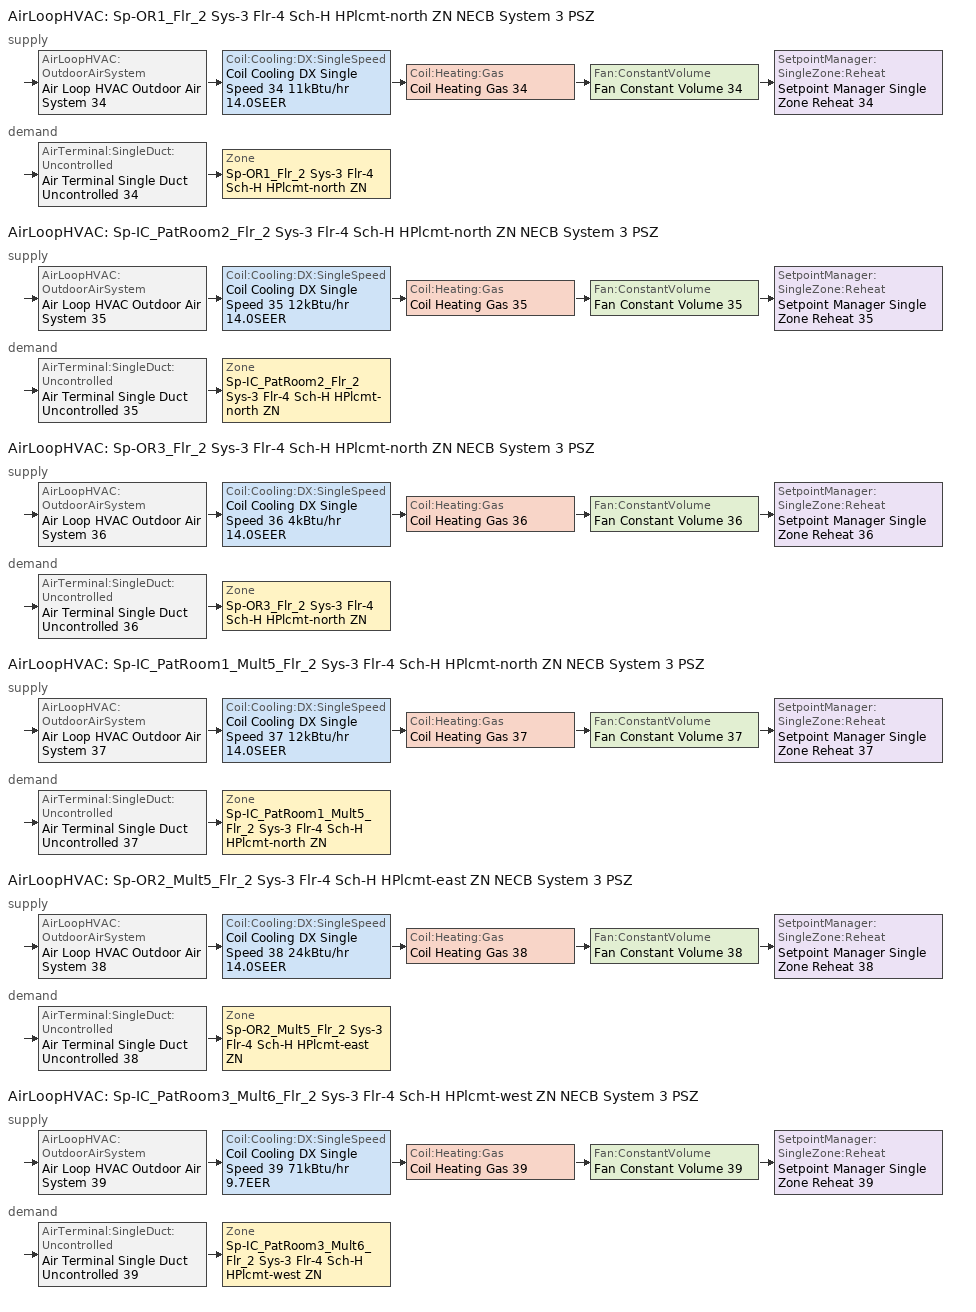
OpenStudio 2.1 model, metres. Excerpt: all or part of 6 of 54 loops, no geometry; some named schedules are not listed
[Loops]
AirLoopHVAC 'Sp-OR1_Flr_2 Sys-3 Flr-4 Sch-H HPlcmt-north ZN NECB System 3 PSZ'
 supply: AirLoopHVAC:OutdoorAirSystem 'Air Loop HVAC Outdoor Air System 34' > Coil:Cooling:DX:SingleSpeed 'Coil Cooling DX Single Speed 34 11kBtu/hr 14.0SEER' > Coil:Heating:Gas 'Coil Heating Gas 34' > Fan:ConstantVolume 'Fan Constant Volume 34' > SetpointManager:SingleZone:Reheat 'Setpoint Manager Single Zone Reheat 34'
 demand: AirTerminal:SingleDuct:Uncontrolled 'Air Terminal Single Duct Uncontrolled 34' > Zone 'Sp-OR1_Flr_2 Sys-3 Flr-4 Sch-H HPlcmt-north ZN'
AirLoopHVAC 'Sp-IC_PatRoom2_Flr_2 Sys-3 Flr-4 Sch-H HPlcmt-north ZN NECB System 3 PSZ'
 supply: AirLoopHVAC:OutdoorAirSystem 'Air Loop HVAC Outdoor Air System 35' > Coil:Cooling:DX:SingleSpeed 'Coil Cooling DX Single Speed 35 12kBtu/hr 14.0SEER' > Coil:Heating:Gas 'Coil Heating Gas 35' > Fan:ConstantVolume 'Fan Constant Volume 35' > SetpointManager:SingleZone:Reheat 'Setpoint Manager Single Zone Reheat 35'
 demand: AirTerminal:SingleDuct:Uncontrolled 'Air Terminal Single Duct Uncontrolled 35' > Zone 'Sp-IC_PatRoom2_Flr_2 Sys-3 Flr-4 Sch-H HPlcmt-north ZN'
AirLoopHVAC 'Sp-OR3_Flr_2 Sys-3 Flr-4 Sch-H HPlcmt-north ZN NECB System 3 PSZ'
 supply: AirLoopHVAC:OutdoorAirSystem 'Air Loop HVAC Outdoor Air System 36' > Coil:Cooling:DX:SingleSpeed 'Coil Cooling DX Single Speed 36 4kBtu/hr 14.0SEER' > Coil:Heating:Gas 'Coil Heating Gas 36' > Fan:ConstantVolume 'Fan Constant Volume 36' > SetpointManager:SingleZone:Reheat 'Setpoint Manager Single Zone Reheat 36'
 demand: AirTerminal:SingleDuct:Uncontrolled 'Air Terminal Single Duct Uncontrolled 36' > Zone 'Sp-OR3_Flr_2 Sys-3 Flr-4 Sch-H HPlcmt-north ZN'
AirLoopHVAC 'Sp-IC_PatRoom1_Mult5_Flr_2 Sys-3 Flr-4 Sch-H HPlcmt-north ZN NECB System 3 PSZ'
 supply: AirLoopHVAC:OutdoorAirSystem 'Air Loop HVAC Outdoor Air System 37' > Coil:Cooling:DX:SingleSpeed 'Coil Cooling DX Single Speed 37 12kBtu/hr 14.0SEER' > Coil:Heating:Gas 'Coil Heating Gas 37' > Fan:ConstantVolume 'Fan Constant Volume 37' > SetpointManager:SingleZone:Reheat 'Setpoint Manager Single Zone Reheat 37'
 demand: AirTerminal:SingleDuct:Uncontrolled 'Air Terminal Single Duct Uncontrolled 37' > Zone 'Sp-IC_PatRoom1_Mult5_Flr_2 Sys-3 Flr-4 Sch-H HPlcmt-north ZN'
AirLoopHVAC 'Sp-OR2_Mult5_Flr_2 Sys-3 Flr-4 Sch-H HPlcmt-east ZN NECB System 3 PSZ'
 supply: AirLoopHVAC:OutdoorAirSystem 'Air Loop HVAC Outdoor Air System 38' > Coil:Cooling:DX:SingleSpeed 'Coil Cooling DX Single Speed 38 24kBtu/hr 14.0SEER' > Coil:Heating:Gas 'Coil Heating Gas 38' > Fan:ConstantVolume 'Fan Constant Volume 38' > SetpointManager:SingleZone:Reheat 'Setpoint Manager Single Zone Reheat 38'
 demand: AirTerminal:SingleDuct:Uncontrolled 'Air Terminal Single Duct Uncontrolled 38' > Zone 'Sp-OR2_Mult5_Flr_2 Sys-3 Flr-4 Sch-H HPlcmt-east ZN'
AirLoopHVAC 'Sp-IC_PatRoom3_Mult6_Flr_2 Sys-3 Flr-4 Sch-H HPlcmt-west ZN NECB System 3 PSZ'
 supply: AirLoopHVAC:OutdoorAirSystem 'Air Loop HVAC Outdoor Air System 39' > Coil:Cooling:DX:SingleSpeed 'Coil Cooling DX Single Speed 39 71kBtu/hr 9.7EER' > Coil:Heating:Gas 'Coil Heating Gas 39' > Fan:ConstantVolume 'Fan Constant Volume 39' > SetpointManager:SingleZone:Reheat 'Setpoint Manager Single Zone Reheat 39'
 demand: AirTerminal:SingleDuct:Uncontrolled 'Air Terminal Single Duct Uncontrolled 39' > Zone 'Sp-IC_PatRoom3_Mult6_Flr_2 Sys-3 Flr-4 Sch-H HPlcmt-west ZN'
[Sizing:Zone] Zone Cooling Design Supply Air Temperature Input Method=SupplyAirTemperature; Zone Cooling Design Supply Air Temperature {C}=13; Zone Cooling Design Supply Air Temperature Difference {deltaC}=11.11; Zone Heating Design Supply Air Temperature Input Method=SupplyAirTemperature; Zone Heating Design Supply Air Temperature {C}=43; Zone Heating Design Supply Air Temperature Difference {deltaC}=11.11; Zone Cooling Design Supply Air Humidity Ratio {kg-H2O/kg-air}=0.0085; Zone Heating Design Supply Air Humidity Ratio {kg-H2O/kg-air}=0.008; Zone Heating Sizing Factor=1.3; Zone Cooling Sizing Factor=1.1; Cooling Design Air Flow Method=DesignDay; Heating Design Air Flow Method=DesignDay; Account for Dedicated Outdoor Air System=No; Dedicated Outdoor Air System Control Strategy=NeutralSupplyAir; Dedicated Outdoor Air Low Setpoint Temperature for Design {C}=autosize; Dedicated Outdoor Air High Setpoint Temperature for Design {C}=autosize
Sp-OR1_Flr_2 Sys-3 Flr-4 Sch-H HPlcmt-north ZN; Sp-IC_PatRoom2_Flr_2 Sys-3 Flr-4 Sch-H HPlcmt-north ZN; Sp-OR3_Flr_2 Sys-3 Flr-4 Sch-H HPlcmt-north ZN; Sp-IC_PatRoom1_Mult5_Flr_2 Sys-3 Flr-4 Sch-H HPlcmt-north ZN; Sp-OR2_Mult5_Flr_2 Sys-3 Flr-4 Sch-H HPlcmt-east ZN; Sp-IC_PatRoom3_Mult6_Flr_2 Sys-3 Flr-4 Sch-H HPlcmt-west ZN
[Zone equipment]
Sp-OR1_Flr_2 Sys-3 Flr-4 Sch-H HPlcmt-north ZN: Air Terminal Single Duct Uncontrolled 34, Zone HVAC Baseboard Convective Water 34
Sp-IC_PatRoom2_Flr_2 Sys-3 Flr-4 Sch-H HPlcmt-north ZN: Air Terminal Single Duct Uncontrolled 35, Zone HVAC Baseboard Convective Water 35
Sp-OR3_Flr_2 Sys-3 Flr-4 Sch-H HPlcmt-north ZN: Air Terminal Single Duct Uncontrolled 36, Zone HVAC Baseboard Convective Water 36
Sp-IC_PatRoom1_Mult5_Flr_2 Sys-3 Flr-4 Sch-H HPlcmt-north ZN: Air Terminal Single Duct Uncontrolled 37, Zone HVAC Baseboard Convective Water 37
Sp-OR2_Mult5_Flr_2 Sys-3 Flr-4 Sch-H HPlcmt-east ZN: Air Terminal Single Duct Uncontrolled 38, Zone HVAC Baseboard Convective Water 38
Sp-IC_PatRoom3_Mult6_Flr_2 Sys-3 Flr-4 Sch-H HPlcmt-west ZN: Air Terminal Single Duct Uncontrolled 39, Zone HVAC Baseboard Convective Water 39
[AirLoopHVAC] Design Supply Air Flow Rate {m3/s}=AutoSize
Name | Availability Schedule | Availability Manager
Sp-OR1_Flr_2 Sys-3 Flr-4 Sch-H HPlcmt-north ZN NECB System 3 PSZ; Sp-IC_PatRoom2_Flr_2 Sys-3 Flr-4 Sch-H HPlcmt-north ZN NECB System 3 PSZ; Sp-OR3_Flr_2 Sys-3 Flr-4 Sch-H HPlcmt-north ZN NECB System 3 PSZ; Sp-IC_PatRoom1_Mult5_Flr_2 Sys-3 Flr-4 Sch-H HPlcmt-north ZN NECB System 3 PSZ | Always On Discrete
Sp-OR2_Mult5_Flr_2 Sys-3 Flr-4 Sch-H HPlcmt-east ZN NECB System 3 PSZ | Sp-OR2_Mult5_Flr_2 Sys-3 Flr-4 Sch-H HPlcmt-east ZN NECB System 3 PSZ Occ Sch | Availability Manager Night Cycle 22
Sp-IC_PatRoom3_Mult6_Flr_2 Sys-3 Flr-4 Sch-H HPlcmt-west ZN NECB System 3 PSZ | Sp-IC_PatRoom3_Mult6_Flr_2 Sys-3 Flr-4 Sch-H HPlcmt-west ZN NECB System 3 PSZ Occ Sch | Availability Manager Night Cycle 15
[Sizing:System] Type of Load to Size On=Sensible; Design Outdoor Air Flow Rate {m3/s}=Autosize; Minimum System Air Flow Ratio=1; Preheat Design Temperature {C}=7; Preheat Design Humidity Ratio {kg-H2O/kg-Air}=0.008; Precool Design Temperature {C}=13; Precool Design Humidity Ratio {kg-H2O/kg-Air}=0.008; Central Cooling Design Supply Air Temperature {C}=13; Central Heating Design Supply Air Temperature {C}=43; Sizing Option=NonCoincident; 100% Outdoor Air in Cooling=No; 100% Outdoor Air in Heating=No; Central Cooling Design Supply Air Humidity Ratio {kg-H2O/kg-Air}=0.0085; Central Heating Design Supply Air Humidity Ratio {kg-H2O/kg-Air}=0.008; Cooling Design Air Flow Method=DesignDay; Cooling Design Air Flow Rate {m3/s}=0; Heating Design Air Flow Method=DesignDay; Heating Design Air Flow Rate {m3/s}=0; System Outdoor Air Method=ZoneSum; Zone Maximum Outdoor Air Fraction=1; Cooling Supply Air Flow Rate Per Floor Area {m3/s-m2}=0.00996765; Cooling Fraction of Autosized Cooling Supply Air Flow Rate=1; Cooling Supply Air Flow Rate Per Unit Cooling Capacity {m3/s-W}=3.94755e-05; Heating Supply Air Flow Rate Per Floor Area {m3/s-m2}=0.00996765; Heating Fraction of Autosized Heating Supply Air Flow Rate=1; Heating Fraction of Autosized Cooling Supply Air Flow Rate=1; Heating Supply Air Flow Rate Per Unit Heating Capacity {m3/s-W}=3.15882e-05; Cooling Design Capacity Method=CoolingDesignCapacity; Cooling Design Capacity {W}=autosize; Cooling Design Capacity Per Floor Area {W/m2}=234.7; Fraction of Autosized Cooling Design Capacity=1; Heating Design Capacity Method=HeatingDesignCapacity; Heating Design Capacity {W}=autosize; Heating Design Capacity Per Floor Area {W/m2}=157; Fraction of Autosized Heating Design Capacity=1; Central Cooling Capacity Control Method=OnOff
Sp-OR1_Flr_2 Sys-3 Flr-4 Sch-H HPlcmt-north ZN NECB System 3 PSZ; Sp-IC_PatRoom2_Flr_2 Sys-3 Flr-4 Sch-H HPlcmt-north ZN NECB System 3 PSZ; Sp-OR3_Flr_2 Sys-3 Flr-4 Sch-H HPlcmt-north ZN NECB System 3 PSZ; Sp-IC_PatRoom1_Mult5_Flr_2 Sys-3 Flr-4 Sch-H HPlcmt-north ZN NECB System 3 PSZ; Sp-OR2_Mult5_Flr_2 Sys-3 Flr-4 Sch-H HPlcmt-east ZN NECB System 3 PSZ; Sp-IC_PatRoom3_Mult6_Flr_2 Sys-3 Flr-4 Sch-H HPlcmt-west ZN NECB System 3 PSZ
[Fan:ConstantVolume] Availability Schedule=Always On Discrete; Fan Efficiency=0.39975; Pressure Rise {Pa}=640; Maximum Flow Rate {m3/s}=AutoSize; Motor Efficiency=0.615
Fan Constant Volume 34; Fan Constant Volume 35; Fan Constant Volume 36; Fan Constant Volume 37; Fan Constant Volume 38; Fan Constant Volume 39
[Coil:Heating:Gas] Availability Schedule=Always On Discrete; Gas Burner Efficiency=0.8; Nominal Capacity {W}=AutoSize; Parasitic Electric Load {W}=0; Parasitic Gas Load {W}=0
Coil Heating Gas 34; Coil Heating Gas 35; Coil Heating Gas 36; Coil Heating Gas 37; Coil Heating Gas 38; Coil Heating Gas 39
[Coil:Cooling:DX:SingleSpeed] Availability Schedule=Always On Discrete; Rated Total Cooling Capacity {W}=autosize; Rated Sensible Heat Ratio=autosize; Rated Air Flow Rate {m3/s}=autosize; Rated Evaporator Fan Power Per Volume Flow Rate {W/(m3/s)}=773.3; Condenser Type=AirCooled; Evaporative Condenser Effectiveness=0; Evaporative Condenser Air Flow Rate {m3/s}=Autosize; Evaporative Condenser Pump Rated Power Consumption {W}=Autosize; Crankcase Heater Capacity {W}=0; Maximum Outdoor Dry-Bulb Temperature for Crankcase Heater Operation {C}=0; Basin Heater Capacity {W/K}=0; Basin Heater Setpoint Temperature {C}=10
Name | Rated COP {W/W} | Total Cooling Capacity Function of Temperature Curve | Total Cooling Capacity Function of Flow Fraction Curve | Energy Input Ratio Function of Temperature Curve | Energy Input Ratio Function of Flow Fraction Curve | Part Load Fraction Correlation Curve
Coil Cooling DX Single Speed 34 11kBtu/hr 14.0SEER | 3.8248 | DXCOOL-NECB2011-REF-CAPFT 27 | DXCOOL-NECB2011-REF-CAPFFLOW 27 | DXCOOL-NECB2011-REF-COOLEIRFT 27 | DXCOOL-NECB2011-REF-COOLEIRFFLOW 27 | DXCOOL-NECB2011-REF-COOLPLFFPLR 27
Coil Cooling DX Single Speed 35 12kBtu/hr 14.0SEER | 3.8248 | DXCOOL-NECB2011-REF-CAPFT 28 | DXCOOL-NECB2011-REF-CAPFFLOW 28 | DXCOOL-NECB2011-REF-COOLEIRFT 28 | DXCOOL-NECB2011-REF-COOLEIRFFLOW 28 | DXCOOL-NECB2011-REF-COOLPLFFPLR 28
Coil Cooling DX Single Speed 36 4kBtu/hr 14.0SEER | 3.8248 | DXCOOL-NECB2011-REF-CAPFT 29 | DXCOOL-NECB2011-REF-CAPFFLOW 29 | DXCOOL-NECB2011-REF-COOLEIRFT 29 | DXCOOL-NECB2011-REF-COOLEIRFFLOW 29 | DXCOOL-NECB2011-REF-COOLPLFFPLR 29
Coil Cooling DX Single Speed 37 12kBtu/hr 14.0SEER | 3.8248 | DXCOOL-NECB2011-REF-CAPFT 30 | DXCOOL-NECB2011-REF-CAPFFLOW 30 | DXCOOL-NECB2011-REF-COOLEIRFT 30 | DXCOOL-NECB2011-REF-COOLEIRFFLOW 30 | DXCOOL-NECB2011-REF-COOLPLFFPLR 30
Coil Cooling DX Single Speed 38 24kBtu/hr 14.0SEER | 3.8248 | DXCOOL-NECB2011-REF-CAPFT 31 | DXCOOL-NECB2011-REF-CAPFFLOW 31 | DXCOOL-NECB2011-REF-COOLEIRFT 31 | DXCOOL-NECB2011-REF-COOLEIRFFLOW 31 | DXCOOL-NECB2011-REF-COOLPLFFPLR 31
Coil Cooling DX Single Speed 39 71kBtu/hr 9.7EER | 3.33286 | DXCOOL-NECB2011-REF-CAPFT 32 | DXCOOL-NECB2011-REF-CAPFFLOW 32 | DXCOOL-NECB2011-REF-COOLEIRFT 32 | DXCOOL-NECB2011-REF-COOLEIRFFLOW 32 | DXCOOL-NECB2011-REF-COOLPLFFPLR 32
[Controller:OutdoorAir] Minimum Outdoor Air Flow Rate {m3/s}=0; Maximum Outdoor Air Flow Rate {m3/s}=Autosize; Economizer Control Action Type=ModulateFlow; Lockout Type=NoLockout; Minimum Limit Type=FixedMinimum; High Humidity Control=No; Heat Recovery Bypass Control Type=BypassWhenWithinEconomizerLimits
Name | Economizer Control Type | Economizer Maximum Limit Dry-Bulb Temperature {C} | Economizer Maximum Limit Enthalpy {J/kg} | Economizer Minimum Limit Dry-Bulb Temperature {C} | Minimum Outdoor Air Schedule | Controller Mechanical Ventilation
Controller Outdoor Air 34 | NoEconomizer | 28 | 64000 | -100 | Always On Discrete | Controller Mechanical Ventilation 34
Controller Outdoor Air 35 | NoEconomizer | 28 | 64000 | -100 | Always On Discrete | Controller Mechanical Ventilation 35
Controller Outdoor Air 36 | NoEconomizer | 28 | 64000 | -100 | Always On Discrete | Controller Mechanical Ventilation 36
Controller Outdoor Air 37 | NoEconomizer | 28 | 64000 | -100 | Always On Discrete | Controller Mechanical Ventilation 37
Controller Outdoor Air 38 | NoEconomizer | 28 | 64000 | -100 | Sp-OR2_Mult5_Flr_2 Sys-3 Flr-4 Sch-H HPlcmt-east ZN NECB System 3 PSZ Occ Sch | Controller Mechanical Ventilation 38
Controller Outdoor Air 39 | DifferentialEnthalpy |  |  |  | Sp-IC_PatRoom3_Mult6_Flr_2 Sys-3 Flr-4 Sch-H HPlcmt-west ZN NECB System 3 PSZ Occ Sch | Controller Mechanical Ventilation 39
[Controller:MechanicalVentilation] Availability Schedule=Always On Discrete; System Outdoor Air Method=ZoneSum
Controller Mechanical Ventilation 34; Controller Mechanical Ventilation 35; Controller Mechanical Ventilation 36; Controller Mechanical Ventilation 37; Controller Mechanical Ventilation 38; Controller Mechanical Ventilation 39
[AirLoopHVAC:OutdoorAirSystem]
Name | Controller
Air Loop HVAC Outdoor Air System 34 | Controller Outdoor Air 34
Air Loop HVAC Outdoor Air System 35 | Controller Outdoor Air 35
Air Loop HVAC Outdoor Air System 36 | Controller Outdoor Air 36
Air Loop HVAC Outdoor Air System 37 | Controller Outdoor Air 37
Air Loop HVAC Outdoor Air System 38 | Controller Outdoor Air 38
Air Loop HVAC Outdoor Air System 39 | Controller Outdoor Air 39
[SetpointManager:SingleZone:Reheat] Minimum Supply Air Temperature {C}=13; Maximum Supply Air Temperature {C}=43
Name | Control Zone
Setpoint Manager Single Zone Reheat 34 | Sp-OR1_Flr_2 Sys-3 Flr-4 Sch-H HPlcmt-north ZN
Setpoint Manager Single Zone Reheat 35 | Sp-IC_PatRoom2_Flr_2 Sys-3 Flr-4 Sch-H HPlcmt-north ZN
Setpoint Manager Single Zone Reheat 36 | Sp-OR3_Flr_2 Sys-3 Flr-4 Sch-H HPlcmt-north ZN
Setpoint Manager Single Zone Reheat 37 | Sp-IC_PatRoom1_Mult5_Flr_2 Sys-3 Flr-4 Sch-H HPlcmt-north ZN
Setpoint Manager Single Zone Reheat 38 | Sp-OR2_Mult5_Flr_2 Sys-3 Flr-4 Sch-H HPlcmt-east ZN
Setpoint Manager Single Zone Reheat 39 | Sp-IC_PatRoom3_Mult6_Flr_2 Sys-3 Flr-4 Sch-H HPlcmt-west ZN
[AirTerminal:SingleDuct:Uncontrolled] Availability Schedule=Always On Discrete; Maximum Air Flow Rate {m3/s}=AutoSize
Air Terminal Single Duct Uncontrolled 34; Air Terminal Single Duct Uncontrolled 35; Air Terminal Single Duct Uncontrolled 36; Air Terminal Single Duct Uncontrolled 37; Air Terminal Single Duct Uncontrolled 38; Air Terminal Single Duct Uncontrolled 39
[AvailabilityManager:NightCycle] Control Type=CycleOnAny; Thermostat Tolerance {deltaC}=1; Cycling Run Time {s}=3600
Availability Manager Night Cycle 15; Availability Manager Night Cycle 22
[Schedule:Ruleset]
Name | Default Day Schedule | Summer Design Day Schedule | Winter Design Day Schedule
Sp-IC_PatRoom3_Mult6_Flr_2 Sys-3 Flr-4 Sch-H HPlcmt-west ZN NECB System 3 PSZ Occ Sch | Sp-IC_PatRoom3_Mult6_Flr_2 Sys-3 Flr-4 Sch-H HPlcmt-west ZN NECB System 3 PSZ Occ Sch Default | Sp-IC_PatRoom3_Mult6_Flr_2 Sys-3 Flr-4 Sch-H HPlcmt-west ZN NECB System 3 PSZ Occ Sch Summer Design Day | Sp-IC_PatRoom3_Mult6_Flr_2 Sys-3 Flr-4 Sch-H HPlcmt-west ZN NECB System 3 PSZ Occ Sch Winter Design Day
Sp-OR2_Mult5_Flr_2 Sys-3 Flr-4 Sch-H HPlcmt-east ZN NECB System 3 PSZ Occ Sch | Sp-OR2_Mult5_Flr_2 Sys-3 Flr-4 Sch-H HPlcmt-east ZN NECB System 3 PSZ Occ Sch Default | Sp-OR2_Mult5_Flr_2 Sys-3 Flr-4 Sch-H HPlcmt-east ZN NECB System 3 PSZ Occ Sch Summer Design Day | Sp-OR2_Mult5_Flr_2 Sys-3 Flr-4 Sch-H HPlcmt-east ZN NECB System 3 PSZ Occ Sch Winter Design Day
[Schedule:Day]
Sp-IC_PatRoom3_Mult6_Flr_2 Sys-3 Flr-4 Sch-H HPlcmt-west ZN NECB System 3 PSZ Occ Sch Default; Sp-IC_PatRoom3_Mult6_Flr_2 Sys-3 Flr-4 Sch-H HPlcmt-west ZN NECB System 3 PSZ Occ Sch Winter Design Day; Sp-IC_PatRoom3_Mult6_Flr_2 Sys-3 Flr-4 Sch-H HPlcmt-west ZN NECB System 3 PSZ Occ Sch Summer Design Day; Sp-OR2_Mult5_Flr_2 Sys-3 Flr-4 Sch-H HPlcmt-east ZN NECB System 3 PSZ Occ Sch Default; Sp-OR2_Mult5_Flr_2 Sys-3 Flr-4 Sch-H HPlcmt-east ZN NECB System 3 PSZ Occ Sch Winter Design Day; Sp-OR2_Mult5_Flr_2 Sys-3 Flr-4 Sch-H HPlcmt-east ZN NECB System 3 PSZ Occ Sch Summer Design Day: 24, 0, 1
[Schedule:Rule] Schedule Ruleset=Sp-OR2_Mult5_Flr_2 Sys-3 Flr-4 Sch-H HPlcmt-east ZN NECB System 3 PSZ Occ Sch; Date Specification Type=DateRange; Start Month=1; Start Day=1; End Month=12
Sp-OR2_Mult5_Flr_2 Sys-3 Flr-4 Sch-H HPlcmt-east ZN NECB System 3 PSZ Occ Sch Monday Rule: Rule Order=6; Day Schedule=Sp-OR2_Mult5_Flr_2 Sys-3 Flr-4 Sch-H HPlcmt-east ZN NECB System 3 PSZ Occ Sch Monday; Apply Monday=Yes; End Day=25
Sp-OR2_Mult5_Flr_2 Sys-3 Flr-4 Sch-H HPlcmt-east ZN NECB System 3 PSZ Occ Sch Tuesday Rule: Rule Order=5; Day Schedule=Sp-OR2_Mult5_Flr_2 Sys-3 Flr-4 Sch-H HPlcmt-east ZN NECB System 3 PSZ Occ Sch Tuesday; End Day=26; Apply Tuesday=Yes
Sp-OR2_Mult5_Flr_2 Sys-3 Flr-4 Sch-H HPlcmt-east ZN NECB System 3 PSZ Occ Sch Wednesday Rule: Rule Order=4; Day Schedule=Sp-OR2_Mult5_Flr_2 Sys-3 Flr-4 Sch-H HPlcmt-east ZN NECB System 3 PSZ Occ Sch Wednesday; End Day=27; Apply Wednesday=Yes
Sp-OR2_Mult5_Flr_2 Sys-3 Flr-4 Sch-H HPlcmt-east ZN NECB System 3 PSZ Occ Sch Thursday Rule: Rule Order=3; Day Schedule=Sp-OR2_Mult5_Flr_2 Sys-3 Flr-4 Sch-H HPlcmt-east ZN NECB System 3 PSZ Occ Sch Thursday; End Day=28; Apply Thursday=Yes
Sp-OR2_Mult5_Flr_2 Sys-3 Flr-4 Sch-H HPlcmt-east ZN NECB System 3 PSZ Occ Sch Friday Rule: Rule Order=2; Day Schedule=Sp-OR2_Mult5_Flr_2 Sys-3 Flr-4 Sch-H HPlcmt-east ZN NECB System 3 PSZ Occ Sch Friday; End Day=29; Apply Friday=Yes
Sp-OR2_Mult5_Flr_2 Sys-3 Flr-4 Sch-H HPlcmt-east ZN NECB System 3 PSZ Occ Sch Saturday Rule: Rule Order=1; Day Schedule=Sp-OR2_Mult5_Flr_2 Sys-3 Flr-4 Sch-H HPlcmt-east ZN NECB System 3 PSZ Occ Sch Saturday; End Day=30; Apply Saturday=Yes
Sp-OR2_Mult5_Flr_2 Sys-3 Flr-4 Sch-H HPlcmt-east ZN NECB System 3 PSZ Occ Sch Sunday Rule: Rule Order=0; Day Schedule=Sp-OR2_Mult5_Flr_2 Sys-3 Flr-4 Sch-H HPlcmt-east ZN NECB System 3 PSZ Occ Sch Sunday; End Day=31; Apply Sunday=Yes
[Schedule:Constant]
Always On Discrete: Value=1
[Curve:Biquadratic] Minimum Value of x=13; Maximum Value of x=24; Minimum Value of y=24; Maximum Value of y=46
Name | Coefficient1 Constant | Coefficient2 x | Coefficient3 x**2 | Coefficient4 y | Coefficient5 y**2 | Coefficient6 x*y
DXCOOL-NECB2011-REF-CAPFT 27; DXCOOL-NECB2011-REF-CAPFT 28; DXCOOL-NECB2011-REF-CAPFT 29; DXCOOL-NECB2011-REF-CAPFT 30; DXCOOL-NECB2011-REF-CAPFT 31; DXCOOL-NECB2011-REF-CAPFT 32 | 0.867905 | 0.0142459 | 0.00055436 | -0.0075575 | 3.3e-05 | -0.0001918
DXCOOL-NECB2011-REF-COOLEIRFT 27; DXCOOL-NECB2011-REF-COOLEIRFT 28; DXCOOL-NECB2011-REF-COOLEIRFT 29; DXCOOL-NECB2011-REF-COOLEIRFT 30; DXCOOL-NECB2011-REF-COOLEIRFT 31; DXCOOL-NECB2011-REF-COOLEIRFT 32 | 0.116936 | 0.0284933 | -0.0004112 | 0.0214108 | 0.00016103 | -0.0006791
[Curve:Quadratic] Coefficient1 Constant=1; Coefficient2 x=0; Coefficient3 x**2=0; Minimum Value of x=0; Maximum Value of x=1
DXCOOL-NECB2011-REF-CAPFFLOW 27; DXCOOL-NECB2011-REF-COOLEIRFFLOW 27; DXCOOL-NECB2011-REF-CAPFFLOW 28; DXCOOL-NECB2011-REF-COOLEIRFFLOW 28; DXCOOL-NECB2011-REF-CAPFFLOW 29; DXCOOL-NECB2011-REF-COOLEIRFFLOW 29; DXCOOL-NECB2011-REF-CAPFFLOW 30; DXCOOL-NECB2011-REF-COOLEIRFFLOW 30; DXCOOL-NECB2011-REF-CAPFFLOW 31; DXCOOL-NECB2011-REF-COOLEIRFFLOW 31; DXCOOL-NECB2011-REF-CAPFFLOW 32; DXCOOL-NECB2011-REF-COOLEIRFFLOW 32
[Curve:Cubic] Coefficient1 Constant=0.0277; Coefficient2 x=4.9151; Coefficient3 x**2=-8.184; Coefficient4 x**3=4.2702; Minimum Value of x=0.7; Maximum Value of x=1
DXCOOL-NECB2011-REF-COOLPLFFPLR 27; DXCOOL-NECB2011-REF-COOLPLFFPLR 28; DXCOOL-NECB2011-REF-COOLPLFFPLR 29; DXCOOL-NECB2011-REF-COOLPLFFPLR 30; DXCOOL-NECB2011-REF-COOLPLFFPLR 31; DXCOOL-NECB2011-REF-COOLPLFFPLR 32
